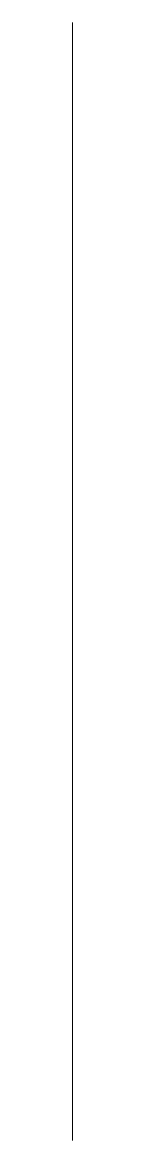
# Model space of a CAD drawing. Header units: metres. Extents: x -0.47 to -0.47, y 1 to 6.
import ezdxf

# ---------------------------------------------------------------- set-up
doc = ezdxf.new("R2010")
doc.units = ezdxf.units.M

msp = doc.modelspace()

# ---------------------------------------------------------------- linework, layer by layer
at = {"linetype": 'Continuous', "lineweight": 13}
for points in [[(-0.47, 6), (-0.47, 3), (-0.47, 3), (-0.47, 6)], [(-0.47, 3), (-0.47, 1), (-0.47, 1), (-0.47, 3)]]:
    msp.add_lwpolyline(points, close=True, dxfattribs=at)

doc.saveas('drawing.dxf')
